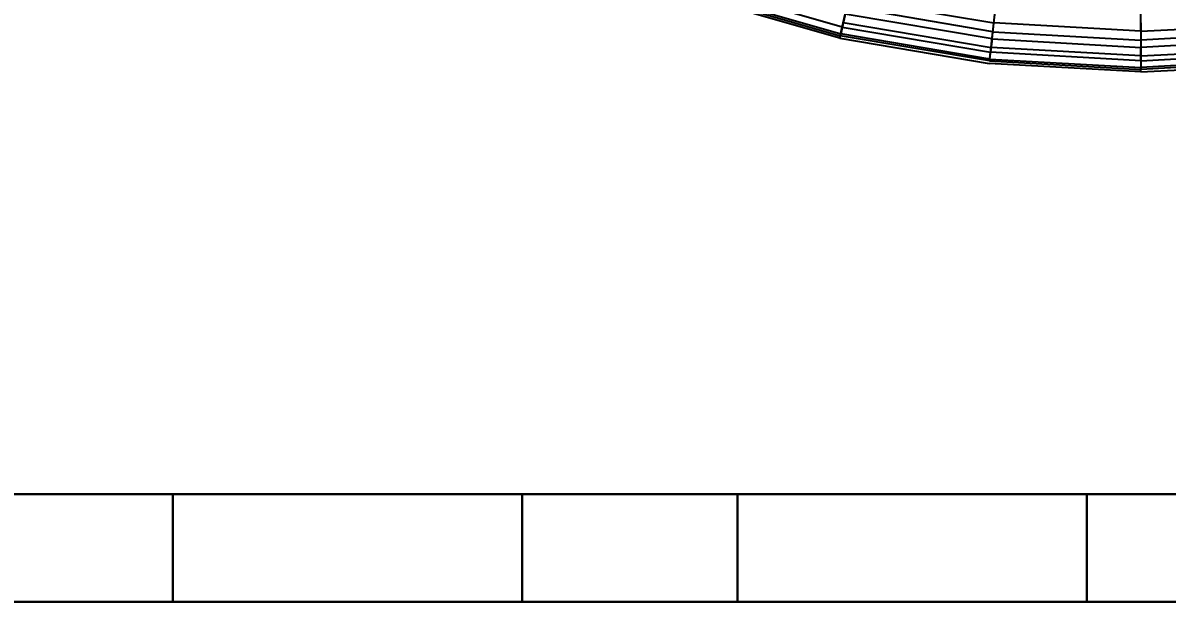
# Model space of a CAD drawing. Extents: x 11992 to 29481, y -6727 to 6811.
# Drawn here: x 18341.7 to 18554.5, y 430.5 to 538.2 of the extents above; entities that cross this region are included whole.
import ezdxf

# ---------------------------------------------------------------- set-up
doc = ezdxf.new("R2010")
doc.units = 0
doc.header["$MEASUREMENT"] = 0
doc.layers.get('0').update_dxf_attribs({"color": 8, "linetype": 'CONTINUOUS'})

msp = doc.modelspace()

# ---------------------------------------------------------------- linework, layer by layer
for p, q in [((18494.11, 537.46, -1562.57), (18467.23, 545.17, -1562.57)), ((18493.65, 535.42, -1578.79), (18466.54, 543.2, -1578.79)), ((18466.69, 543.63, -1570.88), (18493.75, 535.86, -1570.88)), ((18466.81, 543.98, -1585.91), (18493.83, 536.22, -1585.91)), ((18495.33, 542.8, -1545.96), (18522.3, 538.23, -1545.96)), ((18494.97, 541.21, -1596.71), (18493.83, 536.22, -1585.91)), ((18522.12, 536.61, -1596.71), (18494.97, 541.21, -1596.71)), ((18521.97, 535.26, -1554.17), (18522.75, 542.23, -1537.32)), ((18493.75, 535.86, -1570.88), (18494.67, 539.88, -1554.17)), ((18521.97, 535.26, -1554.17), (18494.67, 539.88, -1554.17)), ((18522.12, 536.61, -1596.71), (18522.48, 539.8, -1600.71)), ((18549.62, 536.68, -1545.96), (18549.62, 539.93, -1537.85)), ((18494.11, 537.46, -1562.57), (18521.69, 532.79, -1562.57)), ((18494.31, 538.33, -1591.83), (18521.79, 533.67, -1591.83)), ((18521.55, 531.52, -1585.91), (18522.12, 536.61, -1596.71)), ((18522.12, 536.61, -1596.71), (18549.62, 535.05, -1596.71)), ((18549.62, 536.68, -1545.96), (18522.3, 538.23, -1545.96)), ((18549.62, 538.26, -1600.71), (18549.62, 529.93, -1585.91)), ((18549.62, 536.68, -1545.96), (18576.92, 538.19, -1545.96)), ((18549.62, 536.68, -1545.96), (18549.62, 533.69, -1554.17)), ((18577.11, 536.57, -1596.71), (18549.62, 535.05, -1596.71)), ((18493.65, 535.42, -1578.79), (18493.83, 536.22, -1585.91)), ((18493.65, 535.42, -1578.79), (18493.75, 535.86, -1570.88)), ((18493.65, 535.42, -1578.79), (18521.46, 530.71, -1578.79)), ((18521.51, 531.16, -1570.88), (18493.75, 535.86, -1570.88)), ((18521.55, 531.52, -1585.91), (18493.83, 536.22, -1585.91)), ((18521.97, 535.26, -1554.17), (18521.69, 532.79, -1562.57)), ((18521.97, 535.26, -1554.17), (18549.62, 533.69, -1554.17)), ((18577.26, 535.22, -1554.17), (18549.62, 533.69, -1554.17)), ((18521.51, 531.16, -1570.88), (18521.69, 532.79, -1562.57)), ((18549.62, 531.2, -1562.57), (18521.69, 532.79, -1562.57)), ((18549.62, 532.09, -1591.83), (18521.79, 533.67, -1591.83)), ((18549.62, 531.2, -1562.57), (18549.62, 533.69, -1554.17)), ((18549.62, 532.09, -1591.83), (18577.44, 533.63, -1591.83)), ((18549.62, 531.2, -1562.57), (18577.54, 532.74, -1562.57)), ((18549.62, 529.12, -1578.79), (18521.46, 530.71, -1578.79)), ((18521.55, 531.52, -1585.91), (18521.51, 531.16, -1570.88)), ((18521.51, 531.16, -1570.88), (18549.62, 529.56, -1570.88)), ((18521.55, 531.52, -1585.91), (18549.62, 529.93, -1585.91)), ((18577.68, 531.48, -1585.91), (18549.62, 529.93, -1585.91)), ((18549.62, 531.2, -1562.57), (18549.62, 529.56, -1570.88)), ((18577.72, 531.12, -1570.88), (18549.62, 529.56, -1570.88)), ((18549.62, 529.12, -1578.79), (18577.77, 530.67, -1578.79)), ((18549.62, 529.12, -1578.79), (18549.62, 529.93, -1585.91)), ((18549.62, 529.12, -1578.79), (18549.62, 529.56, -1570.88)), ((18264.61, 450.6, -530.43), (18434.61, 450.6, -580.43)), ((18264.61, 450.6, -735.43), (18369.61, 450.6, -995.43)), ((18264.61, 450.6, -840.43), (18434.61, 450.6, -890.43)), ((18434.61, 450.6, -1200.43), (18264.61, 450.6, -1045.43)), ((18264.61, 450.6, -1770.43), (18369.61, 450.6, -1665.43)), ((18329.61, 450.6, -115.43), (18434.61, 450.6, -270.43)), ((18329.61, 450.6, -425.43), (18369.61, 450.6, -685.43)), ((18329.61, 450.6, -1045.43), (18369.61, 450.6, -1305.43)), ((18329.61, 450.6, -1355.43), (18369.61, 450.6, -1460.43)), ((18369.61, 450.6, -1355.43), (18329.61, 450.6, -1510.43)), ((18329.61, 450.6, -1665.43), (18369.61, 450.6, -1770.43)), ((18329.61, 450.6, -2130.43), (18434.61, 450.6, -1975.43)), ((18369.61, 450.6, -220.43), (18854.61, 450.6, -375.43)), ((18369.61, 430.6, -115.43), (18369.61, 450.6, -115.43)), ((18369.61, 430.6, -270.43), (18369.61, 450.6, -270.43)), ((18369.61, 430.6, -220.43), (18369.61, 450.6, -220.43)), ((18434.61, 450.6, -375.43), (18369.61, 450.6, -220.43)), ((18369.61, 450.6, -530.43), (18369.61, 450.6, -425.43)), ((18369.61, 430.6, -425.43), (18369.61, 450.6, -425.43)), ((18369.61, 430.6, -580.43), (18369.61, 450.6, -580.43)), ((18369.61, 430.6, -685.43), (18369.61, 450.6, -685.43)), ((18369.61, 430.6, -530.43), (18369.61, 450.6, -530.43)), ((18369.61, 450.6, -425.43), (18369.61, 450.6, -375.43)), ((18434.61, 450.6, -425.43), (18369.61, 450.6, -375.43)), ((18369.61, 450.6, -840.43), (18369.61, 450.6, -735.43)), ((18369.61, 430.6, -735.43), (18369.61, 450.6, -735.43)), ((18369.61, 430.6, -890.43), (18369.61, 450.6, -890.43)), ((18369.61, 430.6, -840.43), (18369.61, 450.6, -840.43)), ((18369.61, 450.6, -1150.43), (18369.61, 450.6, -1045.43)), ((18369.61, 430.6, -1045.43), (18369.61, 450.6, -1045.43)), ((18369.61, 430.6, -1200.43), (18369.61, 450.6, -1200.43)), ((18369.61, 430.6, -1150.43), (18369.61, 450.6, -1150.43)), ((18369.61, 430.6, -1355.43), (18369.61, 450.6, -1355.43)), ((18369.61, 430.6, -1510.43), (18369.61, 450.6, -1510.43)), ((18369.61, 430.6, -1460.43), (18369.61, 450.6, -1460.43)), ((18369.61, 430.6, -1665.43), (18369.61, 450.6, -1665.43)), ((18369.61, 430.6, -1820.43), (18369.61, 450.6, -1820.43)), ((18369.61, 430.6, -1770.43), (18369.61, 450.6, -1770.43)), ((18434.61, 450.6, -1665.43), (18369.61, 450.6, -1615.43)), ((18369.61, 450.6, -2235.43), (18749.61, 450.6, -2130.43)), ((18369.61, 430.6, -1975.43), (18369.61, 450.6, -1975.43)), ((18434.61, 450.6, -1975.43), (18369.61, 450.6, -2080.43)), ((18369.61, 430.6, -2130.43), (18369.61, 450.6, -2130.43)), ((18369.61, 430.6, -2080.43), (18369.61, 450.6, -2080.43)), ((18369.61, 450.6, -375.43), (18369.61, 430.6, -375.43)), ((18369.61, 450.6, -995.43), (18369.61, 430.6, -995.43)), ((18369.61, 450.6, -685.43), (18369.61, 450.6, -735.43)), ((18434.61, 450.6, -735.43), (18369.61, 450.6, -735.43)), ((18369.61, 450.6, -1305.43), (18369.61, 430.6, -1305.43)), ((18369.61, 450.6, -995.43), (18369.61, 450.6, -1045.43)), ((18434.61, 450.6, -1045.43), (18369.61, 450.6, -1045.43)), ((18369.61, 450.6, -1615.43), (18369.61, 430.6, -1615.43)), ((18369.61, 450.6, -1305.43), (18369.61, 450.6, -1355.43)), ((18434.61, 450.6, -1355.43), (18369.61, 450.6, -1355.43)), ((18369.61, 430.6, -1925.43), (18369.61, 450.6, -1925.43)), ((18369.61, 450.6, -1615.43), (18369.61, 450.6, -1665.43)), ((18369.61, 450.6, -2285.43), (18369.61, 450.6, -2390.43)), ((18369.61, 430.6, -2285.43), (18369.61, 450.6, -2285.43)), ((18369.61, 430.6, -2390.43), (18369.61, 450.6, -2390.43)), ((18369.61, 450.6, -2130.43), (18369.61, 450.6, -2235.43)), ((18369.61, 450.6, -2235.43), (18369.61, 430.6, -2235.43)), ((18434.61, 450.6, -270.43), (18434.61, 450.6, -375.43)), ((18434.61, 450.6, -270.43), (18434.61, 430.6, -270.43)), ((18434.61, 450.6, -115.43), (18434.61, 430.6, -115.43)), ((18434.61, 430.6, -220.43), (18434.61, 450.6, -220.43)), ((18474.61, 450.6, -220.43), (18434.61, 450.6, -220.43)), ((18434.61, 450.6, -580.43), (18434.61, 430.6, -580.43)), ((18434.61, 450.6, -425.43), (18434.61, 430.6, -425.43)), ((18434.61, 430.6, -530.43), (18434.61, 450.6, -530.43)), ((18539.61, 450.6, -530.43), (18434.61, 450.6, -580.43)), ((18434.61, 450.6, -890.43), (18434.61, 430.6, -890.43)), ((18434.61, 450.6, -735.43), (18434.61, 430.6, -735.43)), ((18434.61, 450.6, -890.43), (18684.61, 450.6, -995.43)), ((18434.61, 430.6, -840.43), (18434.61, 450.6, -840.43)), ((18474.61, 450.6, -735.43), (18434.61, 450.6, -685.43)), ((18434.61, 450.6, -1200.43), (18434.61, 430.6, -1200.43)), ((18434.61, 450.6, -1045.43), (18434.61, 430.6, -1045.43)), ((18434.61, 450.6, -1200.43), (18579.61, 450.6, -1305.43)), ((18434.61, 430.6, -1150.43), (18434.61, 450.6, -1150.43)), ((18474.61, 450.6, -1045.43), (18434.61, 450.6, -995.43)), ((18434.61, 450.6, -1510.43), (18434.61, 430.6, -1510.43)), ((18434.61, 450.6, -1355.43), (18434.61, 430.6, -1355.43)), ((18434.61, 430.6, -1460.43), (18434.61, 450.6, -1460.43)), ((18434.61, 450.6, -1355.43), (18434.61, 450.6, -1460.43)), ((18474.61, 450.6, -1355.43), (18434.61, 450.6, -1305.43)), ((18434.61, 450.6, -1820.43), (18434.61, 430.6, -1820.43)), ((18434.61, 450.6, -1665.43), (18434.61, 430.6, -1665.43)), ((18434.61, 430.6, -1770.43), (18434.61, 450.6, -1770.43)), ((18434.61, 450.6, -1665.43), (18434.61, 450.6, -1770.43)), ((18474.61, 450.6, -1770.43), (18434.61, 450.6, -1820.43)), ((18434.61, 450.6, -1820.43), (18539.61, 450.6, -1770.43)), ((18434.61, 450.6, -2130.43), (18434.61, 430.6, -2130.43)), ((18434.61, 450.6, -1975.43), (18434.61, 430.6, -1975.43)), ((18434.61, 430.6, -2080.43), (18434.61, 450.6, -2080.43)), ((18434.61, 450.6, -375.43), (18434.61, 430.6, -375.43)), ((18434.61, 450.6, -685.43), (18434.61, 430.6, -685.43)), ((18434.61, 450.6, -995.43), (18434.61, 430.6, -995.43)), ((18434.61, 450.6, -1305.43), (18434.61, 430.6, -1305.43)), ((18434.61, 430.6, -1615.43), (18434.61, 450.6, -1615.43)), ((18434.61, 450.6, -1510.43), (18539.61, 450.6, -1615.43)), ((18434.61, 450.6, -1510.43), (18434.61, 450.6, -1615.43)), ((18434.61, 450.6, -1925.43), (18434.61, 430.6, -1925.43)), ((18434.61, 450.6, -2390.43), (18434.61, 430.6, -2390.43)), ((18434.61, 450.6, -2285.43), (18434.61, 430.6, -2285.43)), ((18474.61, 450.6, -2235.43), (18434.61, 450.6, -2390.43)), ((18434.61, 430.6, -2235.43), (18434.61, 450.6, -2235.43)), ((18434.61, 450.6, -2130.43), (18539.61, 450.6, -2235.43)), ((18474.61, 450.6, -115.43), (18474.61, 430.6, -115.43)), ((18474.61, 450.6, -220.43), (18474.61, 450.6, -115.43)), ((18474.61, 450.6, -220.43), (18474.61, 430.6, -220.43)), ((18474.61, 430.6, -270.43), (18474.61, 450.6, -270.43)), ((18539.61, 450.6, -220.43), (18474.61, 450.6, -270.43)), ((18474.61, 450.6, -425.43), (18474.61, 430.6, -425.43)), ((18474.61, 450.6, -530.43), (18474.61, 450.6, -425.43)), ((18474.61, 450.6, -530.43), (18474.61, 430.6, -530.43)), ((18474.61, 450.6, -685.43), (18539.61, 450.6, -580.43)), ((18474.61, 430.6, -580.43), (18474.61, 450.6, -580.43)), ((18474.61, 450.6, -530.43), (18474.61, 450.6, -580.43)), ((18539.61, 450.6, -425.43), (18474.61, 450.6, -375.43)), ((18474.61, 450.6, -735.43), (18474.61, 430.6, -735.43)), ((18474.61, 450.6, -840.43), (18539.61, 450.6, -735.43)), ((18474.61, 450.6, -840.43), (18474.61, 430.6, -840.43)), ((18474.61, 430.6, -890.43), (18474.61, 450.6, -890.43)), ((18474.61, 450.6, -840.43), (18474.61, 450.6, -890.43)), ((18474.61, 450.6, -1045.43), (18474.61, 430.6, -1045.43)), ((18644.61, 450.6, -1305.43), (18474.61, 450.6, -1045.43)), ((18474.61, 450.6, -1150.43), (18474.61, 430.6, -1150.43)), ((18474.61, 430.6, -1200.43), (18474.61, 450.6, -1200.43)), ((18539.61, 450.6, -1045.43), (18474.61, 450.6, -995.43)), ((18474.61, 450.6, -1355.43), (18474.61, 430.6, -1355.43)), ((18474.61, 450.6, -1460.43), (18474.61, 430.6, -1460.43)), ((18474.61, 430.6, -1510.43), (18474.61, 450.6, -1510.43)), ((18474.61, 450.6, -1665.43), (18474.61, 430.6, -1665.43)), ((18474.61, 450.6, -1770.43), (18474.61, 450.6, -1665.43)), ((18474.61, 450.6, -1770.43), (18474.61, 430.6, -1770.43)), ((18474.61, 430.6, -1820.43), (18474.61, 450.6, -1820.43)), ((18539.61, 450.6, -1665.43), (18474.61, 450.6, -1615.43)), ((18474.61, 450.6, -1665.43), (18474.61, 450.6, -1615.43)), ((18474.61, 450.6, -1975.43), (18474.61, 430.6, -1975.43)), ((18474.61, 450.6, -2080.43), (18474.61, 430.6, -2080.43)), ((18474.61, 450.6, -1975.43), (18474.61, 450.6, -2080.43)), ((18474.61, 430.6, -2130.43), (18474.61, 450.6, -2130.43)), ((18474.61, 450.6, -2080.43), (18539.61, 450.6, -2130.43)), ((18474.61, 450.6, -375.43), (18474.61, 430.6, -375.43)), ((18474.61, 450.6, -685.43), (18474.61, 430.6, -685.43)), ((18474.61, 450.6, -375.43), (18474.61, 450.6, -425.43)), ((18474.61, 450.6, -890.43), (18474.61, 450.6, -995.43)), ((18474.61, 430.6, -995.43), (18474.61, 450.6, -995.43)), ((18474.61, 450.6, -1200.43), (18474.61, 450.6, -1305.43)), ((18474.61, 450.6, -1305.43), (18474.61, 430.6, -1305.43)), ((18474.61, 430.6, -1615.43), (18474.61, 450.6, -1615.43)), ((18474.61, 450.6, -1925.43), (18474.61, 430.6, -1925.43)), ((18474.61, 430.6, -2285.43), (18474.61, 450.6, -2285.43)), ((18474.61, 430.6, -2390.43), (18474.61, 450.6, -2390.43)), ((18474.61, 450.6, -2235.43), (18539.61, 450.6, -2285.43)), ((18474.61, 430.6, -2235.43), (18474.61, 450.6, -2235.43)), ((18539.61, 450.6, -115.43), (18539.61, 450.6, -220.43)), ((18539.61, 450.6, -220.43), (18539.61, 450.6, -270.43)), ((18539.61, 430.6, -270.43), (18539.61, 450.6, -270.43)), ((18539.61, 430.6, -220.43), (18539.61, 450.6, -220.43)), ((18539.61, 430.6, -115.43), (18539.61, 450.6, -115.43)), ((18539.61, 450.6, -425.43), (18539.61, 450.6, -530.43)), ((18539.61, 450.6, -530.43), (18539.61, 450.6, -580.43)), ((18539.61, 430.6, -580.43), (18539.61, 450.6, -580.43)), ((18539.61, 430.6, -530.43), (18539.61, 450.6, -530.43)), ((18539.61, 430.6, -425.43), (18539.61, 450.6, -425.43)), ((18579.61, 450.6, -425.43), (18539.61, 450.6, -375.43)), ((18539.61, 450.6, -735.43), (18539.61, 450.6, -840.43)), ((18539.61, 450.6, -840.43), (18539.61, 450.6, -890.43)), ((18539.61, 430.6, -890.43), (18539.61, 450.6, -890.43)), ((18539.61, 430.6, -840.43), (18539.61, 450.6, -840.43)), ((18539.61, 430.6, -735.43), (18539.61, 450.6, -735.43)), ((18579.61, 450.6, -735.43), (18539.61, 450.6, -685.43)), ((18539.61, 450.6, -1045.43), (18539.61, 450.6, -1150.43)), ((18539.61, 430.6, -1200.43), (18539.61, 450.6, -1200.43)), ((18539.61, 430.6, -1150.43), (18539.61, 450.6, -1150.43)), ((18539.61, 430.6, -1045.43), (18539.61, 450.6, -1045.43)), ((18579.61, 450.6, -1045.43), (18539.61, 450.6, -995.43)), ((18539.61, 450.6, -1510.43), (18539.61, 450.6, -1355.43)), ((18539.61, 450.6, -1615.43), (18539.61, 430.6, -1615.43)), ((18539.61, 450.6, -1355.43), (18539.61, 450.6, -1460.43)), ((18539.61, 450.6, -1460.43), (18539.61, 450.6, -1510.43)), ((18539.61, 450.6, -1615.43), (18684.61, 450.6, -1510.43)), ((18539.61, 430.6, -1510.43), (18539.61, 450.6, -1510.43)), ((18539.61, 430.6, -1460.43), (18539.61, 450.6, -1460.43)), ((18539.61, 430.6, -1355.43), (18539.61, 450.6, -1355.43)), ((18579.61, 450.6, -1355.43), (18539.61, 450.6, -1305.43)), ((18539.61, 450.6, -1925.43), (18539.61, 430.6, -1925.43)), ((18539.61, 450.6, -1665.43), (18539.61, 450.6, -1770.43)), ((18539.61, 450.6, -1770.43), (18539.61, 450.6, -1820.43)), ((18539.61, 450.6, -1925.43), (18579.61, 450.6, -1820.43)), ((18539.61, 430.6, -1820.43), (18539.61, 450.6, -1820.43)), ((18539.61, 430.6, -1770.43), (18539.61, 450.6, -1770.43)), ((18539.61, 430.6, -1665.43), (18539.61, 450.6, -1665.43)), ((18539.61, 450.6, -2235.43), (18539.61, 430.6, -2235.43)), ((18539.61, 450.6, -2080.43), (18539.61, 450.6, -2130.43)), ((18539.61, 450.6, -2235.43), (18579.61, 450.6, -2130.43)), ((18539.61, 430.6, -2130.43), (18539.61, 450.6, -2130.43)), ((18539.61, 430.6, -2080.43), (18539.61, 450.6, -2080.43)), ((18539.61, 430.6, -1975.43), (18539.61, 450.6, -1975.43)), ((18539.61, 430.6, -375.43), (18539.61, 450.6, -375.43)), ((18539.61, 450.6, -270.43), (18539.61, 450.6, -375.43)), ((18539.61, 430.6, -685.43), (18539.61, 450.6, -685.43)), ((18539.61, 430.6, -995.43), (18539.61, 450.6, -995.43)), ((18539.61, 450.6, -890.43), (18539.61, 450.6, -995.43)), ((18539.61, 430.6, -1305.43), (18539.61, 450.6, -1305.43)), ((18539.61, 450.6, -1820.43), (18539.61, 450.6, -1925.43)), ((18539.61, 450.6, -2390.43), (18539.61, 430.6, -2390.43)), ((18539.61, 430.6, -2285.43), (18539.61, 450.6, -2285.43)), ((18539.61, 450.6, -2390.43), (18539.61, 450.6, -2285.43)), ((12599.59, 430.6, -40.43), (19099.59, 430.6, -40.43)), ((12599.59, 430.6, 379.57), (19099.59, 430.6, 379.57)), ((18899.61, 430.6, -40.43), (17299.61, 430.6, -40.43)), ((18899.61, 430.6, 379.57), (17299.61, 430.6, 379.57)), ((18434.61, 430.6, -115.43), (18264.61, 430.6, -270.43)), ((18264.61, 430.6, -580.43), (18369.61, 430.6, -425.43)), ((18369.61, 430.6, -735.43), (18264.61, 430.6, -890.43)), ((18264.61, 430.6, -1510.43), (18474.61, 430.6, -1355.43)), ((18264.61, 430.6, -1820.43), (18434.61, 430.6, -1665.43)), ((18264.61, 430.6, -2235.43), (18369.61, 430.6, -2390.43)), ((19099.61, 430.6, -2440.43), (18299.61, 430.6, -2440.43)), ((18299.61, 430.6, -2440.43), (18899.61, 430.6, -2440.43)), ((18369.61, 430.6, -115.43), (18329.61, 430.6, -220.43)), ((18369.61, 430.6, -425.43), (18329.61, 430.6, -375.43)), ((18369.61, 430.6, -1045.43), (18329.61, 430.6, -1200.43)), ((18369.61, 430.6, -1045.43), (18329.61, 430.6, -995.43)), ((18369.61, 430.6, -1355.43), (18329.61, 430.6, -1615.43)), ((18369.61, 430.6, -1355.43), (18329.61, 430.6, -1305.43)), ((18329.61, 430.6, -1975.43), (18434.61, 430.6, -2235.43)), ((18579.61, 430.6, -2285.43), (18329.61, 430.6, -2390.43)), ((18369.61, 430.6, -270.43), (18579.61, 430.6, -115.43)), ((18369.61, 430.6, -685.43), (18434.61, 430.6, -580.43)), ((18434.61, 430.6, -425.43), (18369.61, 430.6, -375.43)), ((18369.61, 430.6, -890.43), (18474.61, 430.6, -735.43)), ((18474.61, 430.6, -735.43), (18369.61, 430.6, -735.43)), ((18369.61, 430.6, -1200.43), (18434.61, 430.6, -1150.43)), ((18434.61, 430.6, -1045.43), (18369.61, 430.6, -995.43)), ((18434.61, 430.6, -1355.43), (18369.61, 430.6, -1305.43)), ((18369.61, 430.6, -1925.43), (18434.61, 430.6, -1820.43)), ((18369.61, 430.6, -2130.43), (18434.61, 430.6, -2235.43)), ((18474.61, 430.6, -1975.43), (18369.61, 430.6, -2080.43)), ((18369.61, 430.6, -270.43), (18369.61, 430.6, -375.43)), ((18369.61, 430.6, -890.43), (18369.61, 430.6, -995.43)), ((18369.61, 430.6, -685.43), (18369.61, 430.6, -735.43)), ((18369.61, 430.6, -1200.43), (18369.61, 430.6, -1305.43)), ((18369.61, 430.6, -1925.43), (18369.61, 430.6, -1975.43)), ((18434.61, 430.6, -2285.43), (18369.61, 430.6, -2235.43)), ((18369.61, 430.6, -2130.43), (18369.61, 430.6, -2235.43)), ((18434.61, 430.6, -220.43), (18539.61, 430.6, -375.43)), ((18539.61, 430.6, -685.43), (18434.61, 430.6, -425.43)), ((18474.61, 430.6, -425.43), (18434.61, 430.6, -375.43)), ((18474.61, 430.6, -890.43), (18434.61, 430.6, -995.43)), ((18539.61, 430.6, -995.43), (18434.61, 430.6, -685.43)), ((18539.61, 430.6, -1305.43), (18434.61, 430.6, -1045.43)), ((18474.61, 430.6, -1045.43), (18434.61, 430.6, -995.43)), ((18434.61, 430.6, -1460.43), (18434.61, 430.6, -1355.43)), ((18434.61, 430.6, -1460.43), (18434.61, 430.6, -1510.43)), ((18434.61, 430.6, -1510.43), (18434.61, 430.6, -1615.43)), ((18474.61, 430.6, -1355.43), (18434.61, 430.6, -1305.43)), ((18539.61, 430.6, -1925.43), (18434.61, 430.6, -1665.43)), ((18474.61, 430.6, -2130.43), (18434.61, 430.6, -1975.43)), ((18474.61, 430.6, -1975.43), (18434.61, 430.6, -1925.43)), ((18434.61, 430.6, -270.43), (18434.61, 430.6, -375.43)), ((18434.61, 430.6, -1200.43), (18434.61, 430.6, -1305.43)), ((18434.61, 430.6, -2390.43), (18434.61, 430.6, -2285.43)), ((18539.61, 430.6, -115.43), (18474.61, 430.6, -220.43)), ((18474.61, 430.6, -270.43), (18579.61, 430.6, -270.43)), ((18539.61, 430.6, -425.43), (18474.61, 430.6, -530.43)), ((18474.61, 430.6, -580.43), (18579.61, 430.6, -685.43)), ((18539.61, 430.6, -425.43), (18474.61, 430.6, -375.43)), ((18474.61, 430.6, -890.43), (18474.61, 430.6, -995.43)), ((18539.61, 430.6, -735.43), (18474.61, 430.6, -685.43)), ((18539.61, 430.6, -1045.43), (18474.61, 430.6, -1150.43)), ((18474.61, 430.6, -1200.43), (18579.61, 430.6, -1305.43)), ((18474.61, 430.6, -1510.43), (18539.61, 430.6, -1615.43)), ((18539.61, 430.6, -1355.43), (18474.61, 430.6, -1305.43)), ((18539.61, 430.6, -1665.43), (18474.61, 430.6, -1770.43)), ((18474.61, 430.6, -1820.43), (18579.61, 430.6, -1925.43)), ((18474.61, 430.6, -2130.43), (18539.61, 430.6, -2235.43)), ((18539.61, 430.6, -1975.43), (18474.61, 430.6, -1925.43)), ((18474.61, 430.6, -270.43), (18474.61, 430.6, -375.43)), ((18474.61, 430.6, -580.43), (18474.61, 430.6, -685.43)), ((18474.61, 430.6, -1200.43), (18474.61, 430.6, -1305.43)), ((18474.61, 430.6, -1820.43), (18474.61, 430.6, -1925.43)), ((18474.61, 430.6, -1615.43), (18474.61, 430.6, -1665.43)), ((18474.61, 430.6, -2285.43), (18474.61, 430.6, -2390.43)), ((18474.61, 430.6, -2235.43), (18474.61, 430.6, -2285.43)), ((18579.61, 430.6, -220.43), (18539.61, 430.6, -375.43)), ((18644.61, 430.6, -530.43), (18539.61, 430.6, -685.43)), ((18539.61, 430.6, -735.43), (18579.61, 430.6, -995.43)), ((18579.61, 430.6, -840.43), (18539.61, 430.6, -995.43)), ((18644.61, 430.6, -1150.43), (18539.61, 430.6, -1305.43)), ((18539.61, 430.6, -1355.43), (18579.61, 430.6, -1615.43)), ((18644.61, 430.6, -1460.43), (18539.61, 430.6, -1615.43)), ((18579.61, 430.6, -1770.43), (18539.61, 430.6, -1925.43)), ((18539.61, 430.6, -1975.43), (18579.61, 430.6, -2235.43)), ((18579.61, 430.6, -2080.43), (18539.61, 430.6, -2235.43)), ((18539.61, 430.6, -2285.43), (18539.61, 430.6, -2390.43))]:
    msp.add_line(p, q)

doc.saveas('drawing.dxf')
